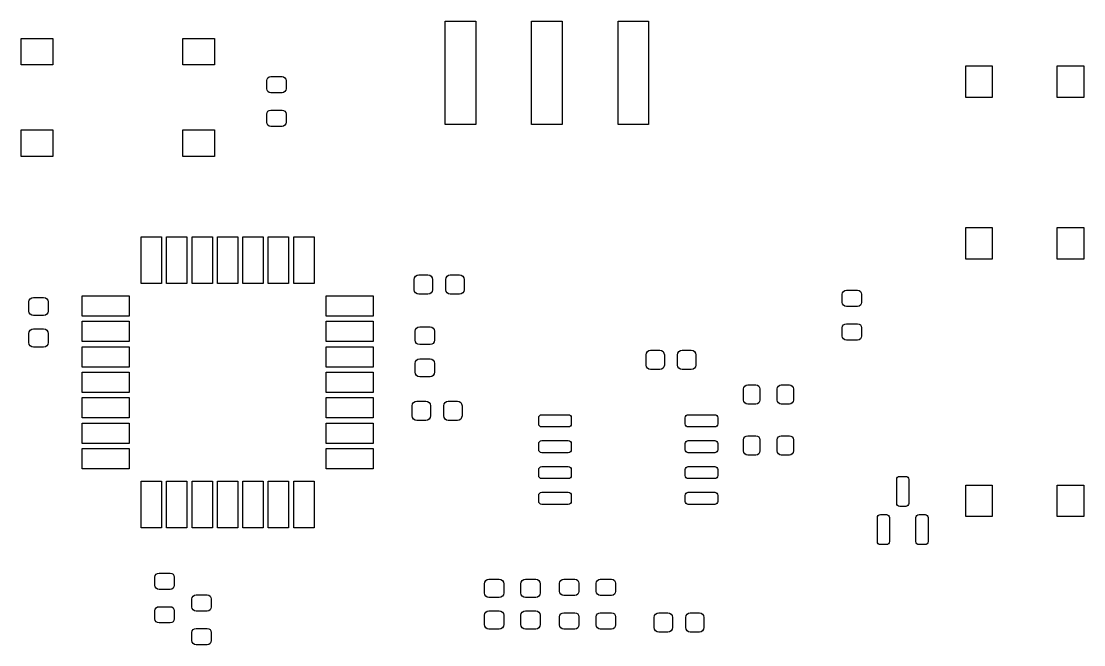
# Model space of a CAD drawing. Extents: x 121.5 to 173.7, y -132.1 to -68.5.
# Drawn here: x 121.5 to 173.7, y -99.2 to -68.5 of the extents above; entities that cross this region are included whole.
import ezdxf

# ---------------------------------------------------------------- set-up
doc = ezdxf.new("R2010")
doc.units = 0
doc.layers.add('BLACK', color=7, linetype='CONTINUOUS')

msp = doc.modelspace()

# ---------------------------------------------------------------- linework, layer by layer
at = {"layer": 'BLACK', "linetype": 'CONTINUOUS'}
for p, q in [((142.33, -73.595), (142.33, -68.515)), ((142.33, -68.515), (143.83, -68.515)), ((143.83, -68.515), (143.83, -73.595)), ((146.58, -73.595), (146.58, -68.515)), ((146.58, -68.515), (148.08, -68.515)), ((148.08, -68.515), (148.08, -73.595)), ((150.83, -73.595), (150.83, -68.515)), ((150.83, -68.515), (152.33, -68.515)), ((152.33, -68.515), (152.33, -73.595)), ((121.48, -70.655), (121.48, -69.355)), ((121.48, -69.355), (123.03, -69.355)), ((123.03, -69.355), (123.03, -70.655)), ((129.43, -70.655), (129.43, -69.355)), ((129.43, -69.355), (130.98, -69.355)), ((130.98, -69.355), (130.98, -70.655)), ((123.03, -70.655), (121.48, -70.655)), ((130.98, -70.655), (129.43, -70.655)), ((167.93, -72.255), (167.93, -70.705)), ((167.93, -70.705), (169.23, -70.705)), ((169.23, -70.705), (169.23, -72.255)), ((172.43, -72.255), (172.43, -70.705)), ((172.43, -70.705), (173.73, -70.705)), ((173.73, -70.705), (173.73, -72.255)), ((133.555, -71.43), (133.57, -71.3535)), ((133.555, -71.83), (133.555, -71.43)), ((133.57, -71.3535), (133.614, -71.2886)), ((133.614, -71.2886), (133.678, -71.2452)), ((133.678, -71.2452), (133.755, -71.23)), ((133.755, -71.23), (134.305, -71.23)), ((134.305, -71.23), (134.382, -71.2452)), ((134.382, -71.2452), (134.446, -71.2886)), ((134.446, -71.2886), (134.49, -71.3535)), ((134.49, -71.3535), (134.505, -71.43)), ((134.505, -71.43), (134.505, -71.83)), ((133.57, -71.9065), (133.555, -71.83)), ((133.614, -71.9714), (133.57, -71.9065)), ((133.678, -72.0148), (133.614, -71.9714)), ((133.755, -72.03), (133.678, -72.0148)), ((134.305, -72.03), (133.755, -72.03)), ((134.382, -72.0148), (134.305, -72.03)), ((134.446, -71.9714), (134.382, -72.0148)), ((134.49, -71.9065), (134.446, -71.9714)), ((134.505, -71.83), (134.49, -71.9065)), ((169.23, -72.255), (167.93, -72.255)), ((173.73, -72.255), (172.43, -72.255)), ((133.555, -73.08), (133.57, -73.0035)), ((133.555, -73.48), (133.555, -73.08)), ((133.57, -73.0035), (133.614, -72.9386)), ((133.614, -72.9386), (133.678, -72.8952)), ((133.678, -72.8952), (133.755, -72.88)), ((133.755, -72.88), (134.305, -72.88)), ((134.305, -72.88), (134.382, -72.8952)), ((134.382, -72.8952), (134.446, -72.9386)), ((134.446, -72.9386), (134.49, -73.0035)), ((134.49, -73.0035), (134.505, -73.08)), ((134.505, -73.08), (134.505, -73.48)), ((133.57, -73.5565), (133.555, -73.48)), ((133.614, -73.6214), (133.57, -73.5565)), ((133.678, -73.6648), (133.614, -73.6214)), ((133.755, -73.68), (133.678, -73.6648)), ((134.382, -73.6648), (134.305, -73.68)), ((134.446, -73.6214), (134.382, -73.6648)), ((134.49, -73.5565), (134.446, -73.6214)), ((134.505, -73.48), (134.49, -73.5565)), ((143.83, -73.595), (142.33, -73.595)), ((148.08, -73.595), (146.58, -73.595)), ((152.33, -73.595), (150.83, -73.595)), ((121.48, -75.155), (121.48, -73.855)), ((121.48, -73.855), (123.03, -73.855)), ((123.03, -73.855), (123.03, -75.155)), ((129.43, -75.155), (129.43, -73.855)), ((129.43, -73.855), (130.98, -73.855)), ((130.98, -73.855), (130.98, -75.155)), ((134.305, -73.68), (133.755, -73.68)), ((123.03, -75.155), (121.48, -75.155)), ((130.98, -75.155), (129.43, -75.155)), ((167.93, -80.205), (167.93, -78.655)), ((167.93, -78.655), (169.23, -78.655)), ((169.23, -78.655), (169.23, -80.205)), ((172.43, -80.205), (172.43, -78.655)), ((172.43, -78.655), (173.73, -78.655)), ((173.73, -78.655), (173.73, -80.205)), ((127.38, -81.405), (127.38, -79.105)), ((127.38, -79.105), (128.38, -79.105)), ((128.38, -79.105), (128.38, -81.405)), ((128.63, -81.405), (128.63, -79.105)), ((128.63, -79.105), (129.63, -79.105)), ((129.63, -79.105), (129.63, -81.405)), ((129.88, -81.405), (129.88, -79.105)), ((129.88, -79.105), (130.88, -79.105)), ((130.88, -79.105), (130.88, -81.405)), ((131.13, -81.405), (131.13, -79.105)), ((131.13, -79.105), (132.13, -79.105)), ((132.13, -79.105), (132.13, -81.405)), ((132.38, -81.405), (132.38, -79.105)), ((132.38, -79.105), (133.38, -79.105)), ((133.38, -79.105), (133.38, -81.405)), ((133.63, -81.405), (133.63, -79.105)), ((133.63, -79.105), (134.63, -79.105)), ((134.63, -79.105), (134.63, -81.405)), ((134.88, -81.405), (134.88, -79.105)), ((134.88, -79.105), (135.88, -79.105)), ((135.88, -79.105), (135.88, -81.405)), ((169.23, -80.205), (167.93, -80.205)), ((173.73, -80.205), (172.43, -80.205)), ((140.944, -80.9971), (141.03, -80.98)), ((141.03, -80.98), (141.48, -80.98)), ((141.48, -80.98), (141.566, -80.9971)), ((142.494, -80.9971), (142.58, -80.98)), ((142.58, -80.98), (143.03, -80.98)), ((143.03, -80.98), (143.116, -80.9971)), ((128.38, -81.405), (127.38, -81.405)), ((129.63, -81.405), (128.63, -81.405)), ((130.88, -81.405), (129.88, -81.405)), ((132.13, -81.405), (131.13, -81.405)), ((133.38, -81.405), (132.38, -81.405)), ((134.63, -81.405), (133.63, -81.405)), ((135.88, -81.405), (134.88, -81.405)), ((140.805, -81.205), (140.822, -81.1189)), ((140.805, -81.705), (140.805, -81.205)), ((140.822, -81.1189), (140.871, -81.0459)), ((140.871, -81.0459), (140.944, -80.9971)), ((141.566, -80.9971), (141.639, -81.0459)), ((141.639, -81.0459), (141.688, -81.1189)), ((141.688, -81.1189), (141.705, -81.205)), ((141.705, -81.205), (141.705, -81.705)), ((142.355, -81.205), (142.372, -81.1189)), ((142.355, -81.705), (142.355, -81.205)), ((142.372, -81.1189), (142.421, -81.0459)), ((142.421, -81.0459), (142.494, -80.9971)), ((143.116, -80.9971), (143.189, -81.0459)), ((143.189, -81.0459), (143.238, -81.1189)), ((143.238, -81.1189), (143.255, -81.205)), ((143.255, -81.205), (143.255, -81.705)), ((124.48, -83.005), (124.48, -82.005)), ((124.48, -82.005), (126.78, -82.005)), ((126.78, -82.005), (126.78, -83.005)), ((136.48, -83.005), (136.48, -82.005)), ((136.48, -82.005), (138.78, -82.005)), ((138.78, -82.005), (138.78, -83.005)), ((140.822, -81.7911), (140.805, -81.705)), ((140.871, -81.8641), (140.822, -81.7911)), ((140.944, -81.9129), (140.871, -81.8641)), ((141.03, -81.93), (140.944, -81.9129)), ((141.48, -81.93), (141.03, -81.93)), ((141.566, -81.9129), (141.48, -81.93)), ((141.639, -81.8641), (141.566, -81.9129)), ((141.688, -81.7911), (141.639, -81.8641)), ((141.705, -81.705), (141.688, -81.7911)), ((142.372, -81.7911), (142.355, -81.705)), ((142.421, -81.8641), (142.372, -81.7911)), ((142.494, -81.9129), (142.421, -81.8641)), ((142.58, -81.93), (142.494, -81.9129)), ((143.03, -81.93), (142.58, -81.93)), ((143.116, -81.9129), (143.03, -81.93)), ((143.189, -81.8641), (143.116, -81.9129)), ((143.238, -81.7911), (143.189, -81.8641)), ((143.255, -81.705), (143.238, -81.7911)), ((161.855, -81.93), (161.87, -81.8535)), ((161.855, -82.33), (161.855, -81.93)), ((161.87, -81.8535), (161.914, -81.7886)), ((161.914, -81.7886), (161.978, -81.7452)), ((161.978, -81.7452), (162.055, -81.73)), ((162.055, -81.73), (162.605, -81.73)), ((162.605, -81.73), (162.682, -81.7452)), ((162.682, -81.7452), (162.746, -81.7886)), ((162.746, -81.7886), (162.79, -81.8535)), ((162.79, -81.8535), (162.805, -81.93)), ((162.805, -81.93), (162.805, -82.33)), ((121.855, -82.305), (121.872, -82.2189)), ((121.855, -82.755), (121.855, -82.305)), ((121.872, -82.2189), (121.921, -82.1459)), ((121.921, -82.1459), (121.994, -82.0971)), ((121.994, -82.0971), (122.08, -82.08)), ((122.08, -82.08), (122.58, -82.08)), ((122.58, -82.08), (122.666, -82.0971)), ((122.666, -82.0971), (122.739, -82.1459)), ((122.739, -82.1459), (122.788, -82.2189)), ((122.788, -82.2189), (122.805, -82.305)), ((122.805, -82.305), (122.805, -82.755)), ((161.87, -82.4065), (161.855, -82.33)), ((161.914, -82.4714), (161.87, -82.4065)), ((161.978, -82.5148), (161.914, -82.4714)), ((162.055, -82.53), (161.978, -82.5148)), ((162.605, -82.53), (162.055, -82.53)), ((162.682, -82.5148), (162.605, -82.53)), ((162.746, -82.4714), (162.682, -82.5148)), ((162.79, -82.4065), (162.746, -82.4714)), ((162.805, -82.33), (162.79, -82.4065)), ((121.872, -82.8411), (121.855, -82.755)), ((121.921, -82.9141), (121.872, -82.8411)), ((121.994, -82.9629), (121.921, -82.9141)), ((122.08, -82.98), (121.994, -82.9629)), ((122.58, -82.98), (122.08, -82.98)), ((122.666, -82.9629), (122.58, -82.98)), ((122.739, -82.9141), (122.666, -82.9629)), ((122.788, -82.8411), (122.739, -82.9141)), ((122.805, -82.755), (122.788, -82.8411)), ((126.78, -83.005), (124.48, -83.005)), ((138.78, -83.005), (136.48, -83.005)), ((124.48, -84.255), (124.48, -83.255)), ((124.48, -83.255), (126.78, -83.255)), ((126.78, -83.255), (126.78, -84.255)), ((136.48, -84.255), (136.48, -83.255)), ((136.48, -83.255), (138.78, -83.255)), ((138.78, -83.255), (138.78, -84.255)), ((140.872, -83.665), (140.919, -83.5941)), ((140.919, -83.5941), (140.99, -83.5467)), ((140.99, -83.5467), (141.074, -83.53)), ((141.074, -83.53), (141.586, -83.53)), ((141.586, -83.53), (141.67, -83.5467)), ((141.67, -83.5467), (141.741, -83.5941)), ((141.741, -83.5941), (141.788, -83.665)), ((161.855, -83.58), (161.87, -83.5035)), ((161.855, -83.98), (161.855, -83.58)), ((161.87, -83.5035), (161.914, -83.4386)), ((161.914, -83.4386), (161.978, -83.3952)), ((161.978, -83.3952), (162.055, -83.38)), ((162.055, -83.38), (162.605, -83.38)), ((162.605, -83.38), (162.682, -83.3952)), ((162.682, -83.3952), (162.746, -83.4386)), ((162.746, -83.4386), (162.79, -83.5035)), ((162.79, -83.5035), (162.805, -83.58)), ((162.805, -83.58), (162.805, -83.98)), ((121.855, -83.855), (121.872, -83.7689)), ((121.855, -84.305), (121.855, -83.855)), ((121.872, -83.7689), (121.921, -83.6959)), ((121.921, -83.6959), (121.994, -83.6471)), ((121.994, -83.6471), (122.08, -83.63)), ((122.08, -83.63), (122.58, -83.63)), ((122.58, -83.63), (122.666, -83.6471)), ((122.666, -83.6471), (122.739, -83.6959)), ((122.739, -83.6959), (122.788, -83.7689)), ((122.788, -83.7689), (122.805, -83.855)), ((122.805, -83.855), (122.805, -84.305)), ((140.855, -83.7488), (140.872, -83.665)), ((140.855, -84.1863), (140.855, -83.7488)), ((141.788, -83.665), (141.805, -83.7488)), ((141.805, -83.7488), (141.805, -84.1863)), ((161.87, -84.0565), (161.855, -83.98)), ((161.914, -84.1214), (161.87, -84.0565)), ((161.978, -84.1648), (161.914, -84.1214)), ((162.746, -84.1214), (162.682, -84.1648)), ((162.79, -84.0565), (162.746, -84.1214)), ((162.805, -83.98), (162.79, -84.0565)), ((121.872, -84.3911), (121.855, -84.305)), ((121.921, -84.4641), (121.872, -84.3911)), ((121.994, -84.5129), (121.921, -84.4641)), ((122.08, -84.53), (121.994, -84.5129)), ((122.58, -84.53), (122.08, -84.53)), ((122.666, -84.5129), (122.58, -84.53)), ((122.739, -84.4641), (122.666, -84.5129)), ((122.788, -84.3911), (122.739, -84.4641)), ((122.805, -84.305), (122.788, -84.3911)), ((126.78, -84.255), (124.48, -84.255)), ((124.48, -85.505), (124.48, -84.505)), ((124.48, -84.505), (126.78, -84.505)), ((126.78, -84.505), (126.78, -85.505)), ((138.78, -84.255), (136.48, -84.255)), ((136.48, -85.505), (136.48, -84.505)), ((136.48, -84.505), (138.78, -84.505)), ((138.78, -84.505), (138.78, -85.505)), ((140.872, -84.27), (140.855, -84.1863)), ((140.919, -84.3409), (140.872, -84.27)), ((140.99, -84.3883), (140.919, -84.3409)), ((141.074, -84.405), (140.99, -84.3883)), ((141.586, -84.405), (141.074, -84.405)), ((141.67, -84.3883), (141.586, -84.405)), ((141.741, -84.3409), (141.67, -84.3883)), ((141.788, -84.27), (141.741, -84.3409)), ((141.805, -84.1863), (141.788, -84.27)), ((162.055, -84.18), (161.978, -84.1648)), ((162.605, -84.18), (162.055, -84.18)), ((162.682, -84.1648), (162.605, -84.18)), ((140.919, -85.1691), (140.99, -85.1217)), ((140.99, -85.1217), (141.074, -85.105)), ((141.074, -85.105), (141.586, -85.105)), ((141.586, -85.105), (141.67, -85.1217)), ((141.67, -85.1217), (141.741, -85.1691)), ((152.205, -84.905), (152.222, -84.8189)), ((152.205, -85.405), (152.205, -84.905)), ((152.222, -84.8189), (152.271, -84.7459)), ((152.271, -84.7459), (152.344, -84.6971)), ((152.344, -84.6971), (152.43, -84.68)), ((152.43, -84.68), (152.88, -84.68)), ((152.88, -84.68), (152.966, -84.6971)), ((152.966, -84.6971), (153.039, -84.7459)), ((153.039, -84.7459), (153.088, -84.8189)), ((153.088, -84.8189), (153.105, -84.905)), ((153.105, -84.905), (153.105, -85.405)), ((153.755, -84.905), (153.772, -84.8189)), ((153.755, -85.405), (153.755, -84.905)), ((153.772, -84.8189), (153.821, -84.7459)), ((153.821, -84.7459), (153.894, -84.6971)), ((153.894, -84.6971), (153.98, -84.68)), ((153.98, -84.68), (154.43, -84.68)), ((154.43, -84.68), (154.516, -84.6971)), ((154.516, -84.6971), (154.589, -84.7459)), ((154.589, -84.7459), (154.638, -84.8189)), ((154.638, -84.8189), (154.655, -84.905)), ((154.655, -84.905), (154.655, -85.405)), ((126.78, -85.505), (124.48, -85.505)), ((138.78, -85.505), (136.48, -85.505)), ((140.855, -85.3237), (140.872, -85.24)), ((140.855, -85.7612), (140.855, -85.3237)), ((140.872, -85.24), (140.919, -85.1691)), ((141.741, -85.1691), (141.788, -85.24)), ((141.788, -85.24), (141.805, -85.3237)), ((141.805, -85.3237), (141.805, -85.7612)), ((152.222, -85.4911), (152.205, -85.405)), ((152.271, -85.5641), (152.222, -85.4911)), ((152.344, -85.6129), (152.271, -85.5641)), ((152.43, -85.63), (152.344, -85.6129)), ((152.88, -85.63), (152.43, -85.63)), ((152.966, -85.6129), (152.88, -85.63)), ((153.039, -85.5641), (152.966, -85.6129)), ((153.088, -85.4911), (153.039, -85.5641)), ((153.105, -85.405), (153.088, -85.4911)), ((153.772, -85.4911), (153.755, -85.405)), ((153.821, -85.5641), (153.772, -85.4911)), ((153.894, -85.6129), (153.821, -85.5641)), ((153.98, -85.63), (153.894, -85.6129)), ((154.43, -85.63), (153.98, -85.63)), ((154.516, -85.6129), (154.43, -85.63)), ((154.589, -85.5641), (154.516, -85.6129)), ((154.638, -85.4911), (154.589, -85.5641)), ((154.655, -85.405), (154.638, -85.4911)), ((124.48, -86.755), (124.48, -85.755)), ((124.48, -85.755), (126.78, -85.755)), ((126.78, -85.755), (126.78, -86.755)), ((136.48, -86.755), (136.48, -85.755)), ((136.48, -85.755), (138.78, -85.755)), ((138.78, -85.755), (138.78, -86.755)), ((140.872, -85.845), (140.855, -85.7612)), ((140.919, -85.9159), (140.872, -85.845)), ((140.99, -85.9633), (140.919, -85.9159)), ((141.074, -85.98), (140.99, -85.9633)), ((141.586, -85.98), (141.074, -85.98)), ((141.67, -85.9633), (141.586, -85.98)), ((141.741, -85.9159), (141.67, -85.9633)), ((141.788, -85.845), (141.741, -85.9159)), ((141.805, -85.7612), (141.788, -85.845)), ((157.005, -86.58), (157.02, -86.5035)), ((157.005, -87.13), (157.005, -86.58)), ((157.02, -86.5035), (157.064, -86.4386)), ((157.064, -86.4386), (157.128, -86.3952)), ((157.128, -86.3952), (157.205, -86.38)), ((157.205, -86.38), (157.605, -86.38)), ((157.605, -86.38), (157.682, -86.3952)), ((157.682, -86.3952), (157.746, -86.4386)), ((157.746, -86.4386), (157.79, -86.5035)), ((157.79, -86.5035), (157.805, -86.58)), ((157.805, -86.58), (157.805, -87.13)), ((158.655, -86.58), (158.67, -86.5035)), ((158.655, -87.13), (158.655, -86.58)), ((158.67, -86.5035), (158.714, -86.4386)), ((158.714, -86.4386), (158.778, -86.3952)), ((158.778, -86.3952), (158.855, -86.38)), ((158.855, -86.38), (159.255, -86.38)), ((159.255, -86.38), (159.332, -86.3952)), ((159.332, -86.3952), (159.396, -86.4386)), ((159.396, -86.4386), (159.44, -86.5035)), ((159.44, -86.5035), (159.455, -86.58)), ((159.455, -86.58), (159.455, -87.13)), ((126.78, -86.755), (124.48, -86.755)), ((124.48, -88.005), (124.48, -87.005)), ((124.48, -87.005), (126.78, -87.005)), ((126.78, -87.005), (126.78, -88.005)), ((138.78, -86.755), (136.48, -86.755)), ((136.48, -88.005), (136.48, -87.005)), ((136.48, -87.005), (138.78, -87.005)), ((138.78, -87.005), (138.78, -88.005)), ((140.722, -87.3189), (140.771, -87.2459)), ((140.771, -87.2459), (140.844, -87.1971)), ((140.844, -87.1971), (140.93, -87.18)), ((140.93, -87.18), (141.38, -87.18)), ((141.38, -87.18), (141.466, -87.1971)), ((141.466, -87.1971), (141.539, -87.2459)), ((141.539, -87.2459), (141.588, -87.3189)), ((142.272, -87.3189), (142.321, -87.2459)), ((142.321, -87.2459), (142.394, -87.1971)), ((142.394, -87.1971), (142.48, -87.18)), ((142.48, -87.18), (142.93, -87.18)), ((142.93, -87.18), (143.016, -87.1971)), ((143.016, -87.1971), (143.089, -87.2459)), ((143.089, -87.2459), (143.138, -87.3189)), ((157.02, -87.2065), (157.005, -87.13)), ((157.064, -87.2714), (157.02, -87.2065)), ((157.79, -87.2065), (157.746, -87.2714)), ((157.805, -87.13), (157.79, -87.2065)), ((158.67, -87.2065), (158.655, -87.13)), ((158.714, -87.2714), (158.67, -87.2065)), ((159.44, -87.2065), (159.396, -87.2714)), ((159.455, -87.13), (159.44, -87.2065)), ((140.705, -87.405), (140.722, -87.3189)), ((140.705, -87.905), (140.705, -87.405)), ((141.588, -87.3189), (141.605, -87.405)), ((141.605, -87.405), (141.605, -87.905)), ((142.255, -87.405), (142.272, -87.3189)), ((142.255, -87.905), (142.255, -87.405)), ((143.138, -87.3189), (143.155, -87.405)), ((143.155, -87.405), (143.155, -87.905)), ((157.128, -87.3148), (157.064, -87.2714)), ((157.205, -87.33), (157.128, -87.3148)), ((157.605, -87.33), (157.205, -87.33)), ((157.682, -87.3148), (157.605, -87.33)), ((157.746, -87.2714), (157.682, -87.3148)), ((158.778, -87.3148), (158.714, -87.2714)), ((158.855, -87.33), (158.778, -87.3148)), ((159.255, -87.33), (158.855, -87.33)), ((159.332, -87.3148), (159.255, -87.33)), ((159.396, -87.2714), (159.332, -87.3148)), ((126.78, -88.005), (124.48, -88.005)), ((124.48, -89.255), (124.48, -88.255)), ((124.48, -88.255), (126.78, -88.255)), ((126.78, -88.255), (126.78, -89.255)), ((138.78, -88.005), (136.48, -88.005)), ((136.48, -89.255), (136.48, -88.255)), ((136.48, -88.255), (138.78, -88.255)), ((138.78, -88.255), (138.78, -89.255)), ((140.722, -87.9911), (140.705, -87.905)), ((140.771, -88.0641), (140.722, -87.9911)), ((140.844, -88.1129), (140.771, -88.0641)), ((140.93, -88.13), (140.844, -88.1129)), ((141.38, -88.13), (140.93, -88.13)), ((141.466, -88.1129), (141.38, -88.13)), ((141.539, -88.0641), (141.466, -88.1129)), ((141.588, -87.9911), (141.539, -88.0641)), ((141.605, -87.905), (141.588, -87.9911)), ((142.272, -87.9911), (142.255, -87.905)), ((142.321, -88.0641), (142.272, -87.9911)), ((142.394, -88.1129), (142.321, -88.0641)), ((142.48, -88.13), (142.394, -88.1129)), ((142.93, -88.13), (142.48, -88.13)), ((143.016, -88.1129), (142.93, -88.13)), ((143.089, -88.0641), (143.016, -88.1129)), ((143.138, -87.9911), (143.089, -88.0641)), ((143.155, -87.905), (143.138, -87.9911)), ((146.93, -88), (146.941, -87.9426)), ((146.93, -88.3), (146.93, -88)), ((146.941, -88.3574), (146.93, -88.3)), ((146.941, -87.9426), (146.974, -87.8939)), ((146.974, -87.8939), (147.023, -87.8614)), ((147.023, -87.8614), (147.08, -87.85)), ((147.08, -87.85), (148.38, -87.85)), ((148.38, -87.85), (148.437, -87.8614)), ((148.437, -87.8614), (148.486, -87.8939)), ((148.486, -87.8939), (148.519, -87.9426)), ((148.519, -87.9426), (148.53, -88)), ((148.53, -88.3), (148.519, -88.3574)), ((148.53, -88), (148.53, -88.3)), ((154.13, -88), (154.141, -87.9426)), ((154.13, -88.3), (154.13, -88)), ((154.141, -88.3574), (154.13, -88.3)), ((154.141, -87.9426), (154.174, -87.8939)), ((154.174, -87.8939), (154.223, -87.8614)), ((154.223, -87.8614), (154.28, -87.85)), ((154.28, -87.85), (155.58, -87.85)), ((155.58, -87.85), (155.637, -87.8614)), ((155.637, -87.8614), (155.686, -87.8939)), ((155.686, -87.8939), (155.719, -87.9426)), ((155.719, -87.9426), (155.73, -88)), ((155.73, -88.3), (155.719, -88.3574)), ((155.73, -88), (155.73, -88.3)), ((146.974, -88.4061), (146.941, -88.3574)), ((147.023, -88.4386), (146.974, -88.4061)), ((147.08, -88.45), (147.023, -88.4386)), ((148.38, -88.45), (147.08, -88.45)), ((148.437, -88.4386), (148.38, -88.45)), ((148.486, -88.4061), (148.437, -88.4386)), ((148.519, -88.3574), (148.486, -88.4061)), ((154.174, -88.4061), (154.141, -88.3574)), ((154.223, -88.4386), (154.174, -88.4061)), ((154.28, -88.45), (154.223, -88.4386)), ((155.58, -88.45), (154.28, -88.45)), ((155.637, -88.4386), (155.58, -88.45)), ((155.686, -88.4061), (155.637, -88.4386)), ((155.719, -88.3574), (155.686, -88.4061)), ((126.78, -89.255), (124.48, -89.255)), ((138.78, -89.255), (136.48, -89.255)), ((146.93, -89.27), (146.941, -89.2126)), ((146.93, -89.57), (146.93, -89.27)), ((146.941, -89.2126), (146.974, -89.1639)), ((146.974, -89.1639), (147.023, -89.1314)), ((147.023, -89.1314), (147.08, -89.12)), ((147.08, -89.12), (148.38, -89.12)), ((148.38, -89.12), (148.437, -89.1314)), ((148.437, -89.1314), (148.486, -89.1639)), ((148.486, -89.1639), (148.519, -89.2126)), ((148.519, -89.2126), (148.53, -89.27)), ((148.53, -89.27), (148.53, -89.57)), ((154.13, -89.27), (154.141, -89.2126)), ((154.13, -89.57), (154.13, -89.27)), ((154.141, -89.2126), (154.174, -89.1639)), ((154.174, -89.1639), (154.223, -89.1314)), ((154.223, -89.1314), (154.28, -89.12)), ((154.28, -89.12), (155.58, -89.12)), ((155.58, -89.12), (155.637, -89.1314)), ((155.637, -89.1314), (155.686, -89.1639)), ((155.686, -89.1639), (155.719, -89.2126)), ((155.719, -89.2126), (155.73, -89.27)), ((155.73, -89.27), (155.73, -89.57)), ((157.005, -89.08), (157.02, -89.0035)), ((157.005, -89.63), (157.005, -89.08)), ((157.02, -89.0035), (157.064, -88.9386)), ((157.064, -88.9386), (157.128, -88.8952)), ((157.128, -88.8952), (157.205, -88.88)), ((157.205, -88.88), (157.605, -88.88)), ((157.605, -88.88), (157.682, -88.8952)), ((157.682, -88.8952), (157.746, -88.9386)), ((157.746, -88.9386), (157.79, -89.0035)), ((157.79, -89.0035), (157.805, -89.08)), ((157.805, -89.08), (157.805, -89.63)), ((158.655, -89.08), (158.67, -89.0035)), ((158.655, -89.63), (158.655, -89.08)), ((158.67, -89.0035), (158.714, -88.9386)), ((158.714, -88.9386), (158.778, -88.8952)), ((158.778, -88.8952), (158.855, -88.88)), ((158.855, -88.88), (159.255, -88.88)), ((159.255, -88.88), (159.332, -88.8952)), ((159.332, -88.8952), (159.396, -88.9386)), ((159.396, -88.9386), (159.44, -89.0035)), ((159.44, -89.0035), (159.455, -89.08)), ((159.455, -89.08), (159.455, -89.63)), ((124.48, -90.505), (124.48, -89.505)), ((124.48, -89.505), (126.78, -89.505)), ((126.78, -89.505), (126.78, -90.505)), ((136.48, -90.505), (136.48, -89.505)), ((136.48, -89.505), (138.78, -89.505)), ((138.78, -89.505), (138.78, -90.505)), ((146.941, -89.6274), (146.93, -89.57)), ((146.974, -89.6761), (146.941, -89.6274)), ((147.023, -89.7086), (146.974, -89.6761)), ((147.08, -89.72), (147.023, -89.7086)), ((148.38, -89.72), (147.08, -89.72)), ((148.437, -89.7086), (148.38, -89.72)), ((148.486, -89.6761), (148.437, -89.7086)), ((148.519, -89.6274), (148.486, -89.6761)), ((148.53, -89.57), (148.519, -89.6274)), ((154.141, -89.6274), (154.13, -89.57)), ((154.174, -89.6761), (154.141, -89.6274)), ((154.223, -89.7086), (154.174, -89.6761)), ((154.28, -89.72), (154.223, -89.7086)), ((155.58, -89.72), (154.28, -89.72)), ((155.637, -89.7086), (155.58, -89.72)), ((155.686, -89.6761), (155.637, -89.7086)), ((155.719, -89.6274), (155.686, -89.6761)), ((155.73, -89.57), (155.719, -89.6274)), ((157.02, -89.7065), (157.005, -89.63)), ((157.064, -89.7714), (157.02, -89.7065)), ((157.128, -89.8148), (157.064, -89.7714)), ((157.205, -89.83), (157.128, -89.8148)), ((157.605, -89.83), (157.205, -89.83)), ((157.682, -89.8148), (157.605, -89.83)), ((157.746, -89.7714), (157.682, -89.8148)), ((157.79, -89.7065), (157.746, -89.7714)), ((157.805, -89.63), (157.79, -89.7065)), ((158.67, -89.7065), (158.655, -89.63)), ((158.714, -89.7714), (158.67, -89.7065)), ((158.778, -89.8148), (158.714, -89.7714)), ((158.855, -89.83), (158.778, -89.8148)), ((159.255, -89.83), (158.855, -89.83)), ((159.332, -89.8148), (159.255, -89.83)), ((159.396, -89.7714), (159.332, -89.8148)), ((159.44, -89.7065), (159.396, -89.7714)), ((159.455, -89.63), (159.44, -89.7065)), ((147.023, -90.4014), (147.08, -90.39)), ((147.08, -90.39), (148.38, -90.39)), ((148.38, -90.39), (148.437, -90.4014)), ((154.223, -90.4014), (154.28, -90.39)), ((154.28, -90.39), (155.58, -90.39)), ((155.58, -90.39), (155.637, -90.4014)), ((126.78, -90.505), (124.48, -90.505)), ((138.78, -90.505), (136.48, -90.505)), ((146.93, -90.54), (146.941, -90.4826)), ((146.93, -90.84), (146.93, -90.54)), ((146.941, -90.8974), (146.93, -90.84)), ((146.941, -90.4826), (146.974, -90.4339)), ((146.974, -90.9461), (146.941, -90.8974)), ((146.974, -90.4339), (147.023, -90.4014)), ((148.437, -90.4014), (148.486, -90.4339)), ((148.486, -90.4339), (148.519, -90.4826)), ((148.519, -90.8974), (148.486, -90.9461)), ((148.519, -90.4826), (148.53, -90.54)), ((148.53, -90.84), (148.519, -90.8974)), ((148.53, -90.54), (148.53, -90.84)), ((154.13, -90.54), (154.141, -90.4826)), ((154.13, -90.84), (154.13, -90.54)), ((154.141, -90.8974), (154.13, -90.84)), ((154.141, -90.4826), (154.174, -90.4339)), ((154.174, -90.9461), (154.141, -90.8974)), ((154.174, -90.4339), (154.223, -90.4014)), ((155.637, -90.4014), (155.686, -90.4339)), ((155.686, -90.4339), (155.719, -90.4826)), ((155.719, -90.8974), (155.686, -90.9461)), ((155.719, -90.4826), (155.73, -90.54)), ((155.73, -90.84), (155.719, -90.8974)), ((155.73, -90.54), (155.73, -90.84)), ((164.574, -90.9239), (164.623, -90.8914)), ((164.623, -90.8914), (164.68, -90.88)), ((164.68, -90.88), (164.98, -90.88)), ((164.98, -90.88), (165.037, -90.8914)), ((165.037, -90.8914), (165.086, -90.9239)), ((127.38, -93.405), (127.38, -91.105)), ((127.38, -91.105), (128.38, -91.105)), ((128.38, -91.105), (128.38, -93.405)), ((128.63, -93.405), (128.63, -91.105)), ((128.63, -91.105), (129.63, -91.105)), ((129.63, -91.105), (129.63, -93.405)), ((129.88, -93.405), (129.88, -91.105)), ((129.88, -91.105), (130.88, -91.105)), ((130.88, -91.105), (130.88, -93.405)), ((131.13, -93.405), (131.13, -91.105)), ((131.13, -91.105), (132.13, -91.105)), ((132.13, -91.105), (132.13, -93.405)), ((132.38, -93.405), (132.38, -91.105)), ((132.38, -91.105), (133.38, -91.105)), ((133.38, -91.105), (133.38, -93.405)), ((133.63, -93.405), (133.63, -91.105)), ((133.63, -91.105), (134.63, -91.105)), ((134.63, -91.105), (134.63, -93.405)), ((134.88, -93.405), (134.88, -91.105)), ((134.88, -91.105), (135.88, -91.105)), ((135.88, -91.105), (135.88, -93.405)), ((147.023, -90.9786), (146.974, -90.9461)), ((147.08, -90.99), (147.023, -90.9786)), ((148.38, -90.99), (147.08, -90.99)), ((148.437, -90.9786), (148.38, -90.99)), ((148.486, -90.9461), (148.437, -90.9786)), ((154.223, -90.9786), (154.174, -90.9461)), ((154.28, -90.99), (154.223, -90.9786)), ((155.58, -90.99), (154.28, -90.99)), ((155.637, -90.9786), (155.58, -90.99)), ((155.686, -90.9461), (155.637, -90.9786)), ((164.53, -91.03), (164.541, -90.9726)), ((164.53, -92.205), (164.53, -91.03)), ((164.541, -90.9726), (164.574, -90.9239)), ((165.086, -90.9239), (165.119, -90.9726)), ((165.119, -90.9726), (165.13, -91.03)), ((165.13, -91.03), (165.13, -92.205)), ((167.93, -92.855), (167.93, -91.305)), ((167.93, -91.305), (169.23, -91.305)), ((169.23, -91.305), (169.23, -92.855)), ((172.43, -92.855), (172.43, -91.305)), ((172.43, -91.305), (173.73, -91.305)), ((173.73, -91.305), (173.73, -92.855)), ((146.93, -91.81), (146.941, -91.7526)), ((146.93, -92.11), (146.93, -91.81)), ((146.941, -91.7526), (146.974, -91.7039)), ((146.974, -91.7039), (147.023, -91.6714)), ((147.023, -91.6714), (147.08, -91.66)), ((147.08, -91.66), (148.38, -91.66)), ((148.38, -91.66), (148.437, -91.6714)), ((148.437, -91.6714), (148.486, -91.7039)), ((148.486, -91.7039), (148.519, -91.7526)), ((148.519, -91.7526), (148.53, -91.81)), ((148.53, -91.81), (148.53, -92.11)), ((154.13, -91.81), (154.141, -91.7526)), ((154.13, -92.11), (154.13, -91.81)), ((154.141, -91.7526), (154.174, -91.7039)), ((154.174, -91.7039), (154.223, -91.6714)), ((154.223, -91.6714), (154.28, -91.66)), ((154.28, -91.66), (155.58, -91.66)), ((155.58, -91.66), (155.637, -91.6714)), ((155.637, -91.6714), (155.686, -91.7039)), ((155.686, -91.7039), (155.719, -91.7526)), ((155.719, -91.7526), (155.73, -91.81)), ((155.73, -91.81), (155.73, -92.11)), ((146.941, -92.1674), (146.93, -92.11)), ((146.974, -92.2161), (146.941, -92.1674)), ((147.023, -92.2486), (146.974, -92.2161)), ((147.08, -92.26), (147.023, -92.2486)), ((148.38, -92.26), (147.08, -92.26)), ((148.437, -92.2486), (148.38, -92.26)), ((148.486, -92.2161), (148.437, -92.2486)), ((148.519, -92.1674), (148.486, -92.2161)), ((148.53, -92.11), (148.519, -92.1674)), ((154.141, -92.1674), (154.13, -92.11)), ((154.174, -92.2161), (154.141, -92.1674)), ((154.223, -92.2486), (154.174, -92.2161)), ((154.28, -92.26), (154.223, -92.2486)), ((155.58, -92.26), (154.28, -92.26)), ((155.637, -92.2486), (155.58, -92.26)), ((155.686, -92.2161), (155.637, -92.2486)), ((155.719, -92.1674), (155.686, -92.2161)), ((155.73, -92.11), (155.719, -92.1674)), ((164.541, -92.2624), (164.53, -92.205)), ((164.574, -92.3111), (164.541, -92.2624)), ((164.623, -92.3436), (164.574, -92.3111)), ((164.68, -92.355), (164.623, -92.3436)), ((164.98, -92.355), (164.68, -92.355)), ((165.037, -92.3436), (164.98, -92.355)), ((165.086, -92.3111), (165.037, -92.3436)), ((165.119, -92.2624), (165.086, -92.3111)), ((165.13, -92.205), (165.119, -92.2624)), ((163.58, -92.905), (163.591, -92.8476)), ((163.58, -94.08), (163.58, -92.905)), ((163.591, -92.8476), (163.624, -92.7989)), ((163.624, -92.7989), (163.673, -92.7664)), ((163.673, -92.7664), (163.73, -92.755)), ((163.73, -92.755), (164.03, -92.755)), ((164.03, -92.755), (164.087, -92.7664)), ((164.087, -92.7664), (164.136, -92.7989)), ((164.136, -92.7989), (164.169, -92.8476)), ((164.169, -92.8476), (164.18, -92.905)), ((164.18, -92.905), (164.18, -94.08)), ((165.48, -92.905), (165.491, -92.8476)), ((165.48, -94.08), (165.48, -92.905)), ((165.491, -92.8476), (165.524, -92.7989)), ((165.524, -92.7989), (165.573, -92.7664)), ((165.573, -92.7664), (165.63, -92.755)), ((165.63, -92.755), (165.93, -92.755)), ((165.93, -92.755), (165.987, -92.7664)), ((165.987, -92.7664), (166.036, -92.7989)), ((166.036, -92.7989), (166.069, -92.8476)), ((166.069, -92.8476), (166.08, -92.905)), ((166.08, -92.905), (166.08, -94.08)), ((169.23, -92.855), (167.93, -92.855)), ((173.73, -92.855), (172.43, -92.855)), ((128.38, -93.405), (127.38, -93.405)), ((129.63, -93.405), (128.63, -93.405)), ((130.88, -93.405), (129.88, -93.405)), ((132.13, -93.405), (131.13, -93.405)), ((133.38, -93.405), (132.38, -93.405)), ((134.63, -93.405), (133.63, -93.405)), ((135.88, -93.405), (134.88, -93.405)), ((163.591, -94.1374), (163.58, -94.08)), ((163.624, -94.1861), (163.591, -94.1374)), ((163.673, -94.2186), (163.624, -94.1861)), ((163.73, -94.23), (163.673, -94.2186)), ((164.03, -94.23), (163.73, -94.23)), ((164.087, -94.2186), (164.03, -94.23)), ((164.136, -94.1861), (164.087, -94.2186)), ((164.169, -94.1374), (164.136, -94.1861)), ((164.18, -94.08), (164.169, -94.1374)), ((165.491, -94.1374), (165.48, -94.08)), ((165.524, -94.1861), (165.491, -94.1374)), ((165.573, -94.2186), (165.524, -94.1861)), ((165.63, -94.23), (165.573, -94.2186)), ((165.93, -94.23), (165.63, -94.23)), ((165.987, -94.2186), (165.93, -94.23)), ((166.036, -94.1861), (165.987, -94.2186)), ((166.069, -94.1374), (166.036, -94.1861)), ((166.08, -94.08), (166.069, -94.1374)), ((128.055, -95.83), (128.07, -95.7535)), ((128.055, -96.23), (128.055, -95.83)), ((128.07, -95.7535), (128.114, -95.6886)), ((128.114, -95.6886), (128.178, -95.6452)), ((128.178, -95.6452), (128.255, -95.63)), ((128.255, -95.63), (128.805, -95.63)), ((128.805, -95.63), (128.882, -95.6452)), ((128.882, -95.6452), (128.946, -95.6886)), ((128.946, -95.6886), (128.99, -95.7535)), ((128.99, -95.7535), (129.005, -95.83)), ((129.005, -95.83), (129.005, -96.23)), ((144.255, -96.155), (144.272, -96.0689)), ((144.272, -96.0689), (144.321, -95.9959)), ((144.321, -95.9959), (144.394, -95.9471)), ((144.394, -95.9471), (144.48, -95.93)), ((144.48, -95.93), (144.98, -95.93)), ((144.98, -95.93), (145.066, -95.9471)), ((145.066, -95.9471), (145.139, -95.9959)), ((145.139, -95.9959), (145.188, -96.0689)), ((145.188, -96.0689), (145.205, -96.155)), ((146.055, -96.155), (146.072, -96.0689)), ((146.072, -96.0689), (146.121, -95.9959)), ((146.121, -95.9959), (146.194, -95.9471)), ((146.194, -95.9471), (146.28, -95.93)), ((146.28, -95.93), (146.78, -95.93)), ((146.78, -95.93), (146.866, -95.9471)), ((146.866, -95.9471), (146.939, -95.9959)), ((146.939, -95.9959), (146.988, -96.0689)), ((146.988, -96.0689), (147.005, -96.155)), ((147.955, -96.13), (147.97, -96.0535)), ((147.955, -96.53), (147.955, -96.13)), ((147.97, -96.0535), (148.014, -95.9886)), ((148.014, -95.9886), (148.078, -95.9452)), ((148.078, -95.9452), (148.155, -95.93)), ((148.155, -95.93), (148.705, -95.93)), ((148.705, -95.93), (148.782, -95.9452)), ((148.782, -95.9452), (148.846, -95.9886)), ((148.846, -95.9886), (148.89, -96.0535)), ((148.89, -96.0535), (148.905, -96.13)), ((148.905, -96.13), (148.905, -96.53)), ((149.755, -96.13), (149.77, -96.0535)), ((149.755, -96.53), (149.755, -96.13)), ((149.77, -96.0535), (149.814, -95.9886)), ((149.814, -95.9886), (149.878, -95.9452)), ((149.878, -95.9452), (149.955, -95.93)), ((149.955, -95.93), (150.505, -95.93)), ((150.505, -95.93), (150.582, -95.9452)), ((150.582, -95.9452), (150.646, -95.9886)), ((150.646, -95.9886), (150.69, -96.0535)), ((150.69, -96.0535), (150.705, -96.13)), ((150.705, -96.13), (150.705, -96.53)), ((128.07, -96.3065), (128.055, -96.23)), ((128.114, -96.3714), (128.07, -96.3065)), ((128.178, -96.4148), (128.114, -96.3714)), ((128.255, -96.43), (128.178, -96.4148)), ((128.805, -96.43), (128.255, -96.43)), ((128.882, -96.4148), (128.805, -96.43)), ((128.946, -96.3714), (128.882, -96.4148)), ((128.99, -96.3065), (128.946, -96.3714)), ((129.005, -96.23), (128.99, -96.3065)), ((144.255, -96.605), (144.255, -96.155)), ((144.272, -96.6911), (144.255, -96.605)), ((145.205, -96.605), (145.188, -96.6911)), ((145.205, -96.155), (145.205, -96.605)), ((146.055, -96.605), (146.055, -96.155)), ((146.072, -96.6911), (146.055, -96.605)), ((147.005, -96.605), (146.988, -96.6911)), ((147.005, -96.155), (147.005, -96.605)), ((147.97, -96.6065), (147.955, -96.53)), ((148.014, -96.6714), (147.97, -96.6065)), ((148.89, -96.6065), (148.846, -96.6714)), ((148.905, -96.53), (148.89, -96.6065)), ((149.77, -96.6065), (149.755, -96.53)), ((149.814, -96.6714), (149.77, -96.6065)), ((150.69, -96.6065), (150.646, -96.6714)), ((150.705, -96.53), (150.69, -96.6065)), ((129.875, -96.9), (129.89, -96.8235)), ((129.875, -97.3), (129.875, -96.9)), ((129.89, -96.8235), (129.934, -96.7586)), ((129.934, -96.7586), (129.998, -96.7152)), ((129.998, -96.7152), (130.075, -96.7)), ((130.075, -96.7), (130.625, -96.7)), ((130.625, -96.7), (130.702, -96.7152)), ((130.702, -96.7152), (130.766, -96.7586)), ((130.766, -96.7586), (130.81, -96.8235)), ((130.81, -96.8235), (130.825, -96.9)), ((130.825, -96.9), (130.825, -97.3)), ((144.321, -96.7641), (144.272, -96.6911)), ((144.394, -96.8129), (144.321, -96.7641)), ((144.48, -96.83), (144.394, -96.8129)), ((144.98, -96.83), (144.48, -96.83)), ((145.066, -96.8129), (144.98, -96.83)), ((145.139, -96.7641), (145.066, -96.8129)), ((145.188, -96.6911), (145.139, -96.7641)), ((146.121, -96.7641), (146.072, -96.6911)), ((146.194, -96.8129), (146.121, -96.7641)), ((146.28, -96.83), (146.194, -96.8129)), ((146.78, -96.83), (146.28, -96.83)), ((146.866, -96.8129), (146.78, -96.83)), ((146.939, -96.7641), (146.866, -96.8129)), ((146.988, -96.6911), (146.939, -96.7641)), ((148.078, -96.7148), (148.014, -96.6714)), ((148.155, -96.73), (148.078, -96.7148)), ((148.705, -96.73), (148.155, -96.73)), ((148.782, -96.7148), (148.705, -96.73)), ((148.846, -96.6714), (148.782, -96.7148)), ((149.878, -96.7148), (149.814, -96.6714)), ((149.955, -96.73), (149.878, -96.7148)), ((150.505, -96.73), (149.955, -96.73)), ((150.582, -96.7148), (150.505, -96.73)), ((150.646, -96.6714), (150.582, -96.7148)), ((128.055, -97.48), (128.07, -97.4035)), ((128.055, -97.88), (128.055, -97.48)), ((128.07, -97.4035), (128.114, -97.3386)), ((128.114, -97.3386), (128.178, -97.2952)), ((128.178, -97.2952), (128.255, -97.28)), ((128.255, -97.28), (128.805, -97.28)), ((128.805, -97.28), (128.882, -97.2952)), ((128.882, -97.2952), (128.946, -97.3386)), ((128.946, -97.3386), (128.99, -97.4035)), ((128.99, -97.4035), (129.005, -97.48)), ((129.005, -97.48), (129.005, -97.88)), ((129.89, -97.3765), (129.875, -97.3)), ((129.934, -97.4414), (129.89, -97.3765)), ((129.998, -97.4848), (129.934, -97.4414)), ((130.075, -97.5), (129.998, -97.4848)), ((130.625, -97.5), (130.075, -97.5)), ((130.702, -97.4848), (130.625, -97.5)), ((130.766, -97.4414), (130.702, -97.4848)), ((130.81, -97.3765), (130.766, -97.4414)), ((130.825, -97.3), (130.81, -97.3765)), ((144.255, -97.705), (144.272, -97.6189)), ((144.255, -98.155), (144.255, -97.705)), ((144.272, -97.6189), (144.321, -97.5459)), ((144.321, -97.5459), (144.394, -97.4971)), ((144.394, -97.4971), (144.48, -97.48)), ((144.48, -97.48), (144.98, -97.48)), ((144.98, -97.48), (145.066, -97.4971)), ((145.066, -97.4971), (145.139, -97.5459)), ((145.139, -97.5459), (145.188, -97.6189)), ((145.188, -97.6189), (145.205, -97.705)), ((145.205, -97.705), (145.205, -98.155)), ((146.055, -97.705), (146.072, -97.6189)), ((146.055, -98.155), (146.055, -97.705)), ((146.072, -97.6189), (146.121, -97.5459)), ((146.121, -97.5459), (146.194, -97.4971)), ((146.194, -97.4971), (146.28, -97.48)), ((146.28, -97.48), (146.78, -97.48)), ((146.78, -97.48), (146.866, -97.4971)), ((146.866, -97.4971), (146.939, -97.5459)), ((146.939, -97.5459), (146.988, -97.6189)), ((146.988, -97.6189), (147.005, -97.705)), ((147.005, -97.705), (147.005, -98.155)), ((147.955, -97.78), (147.97, -97.7035)), ((147.97, -97.7035), (148.014, -97.6386)), ((148.014, -97.6386), (148.078, -97.5952)), ((148.078, -97.5952), (148.155, -97.58)), ((148.155, -97.58), (148.705, -97.58)), ((148.705, -97.58), (148.782, -97.5952)), ((148.782, -97.5952), (148.846, -97.6386)), ((148.846, -97.6386), (148.89, -97.7035)), ((148.89, -97.7035), (148.905, -97.78)), ((149.755, -97.78), (149.77, -97.7035)), ((149.77, -97.7035), (149.814, -97.6386)), ((149.814, -97.6386), (149.878, -97.5952)), ((149.878, -97.5952), (149.955, -97.58)), ((149.955, -97.58), (150.505, -97.58)), ((150.505, -97.58), (150.582, -97.5952)), ((150.582, -97.5952), (150.646, -97.6386)), ((150.646, -97.6386), (150.69, -97.7035)), ((150.69, -97.7035), (150.705, -97.78)), ((152.622, -97.7189), (152.671, -97.6459)), ((152.671, -97.6459), (152.744, -97.5971)), ((152.744, -97.5971), (152.83, -97.58)), ((152.83, -97.58), (153.28, -97.58)), ((153.28, -97.58), (153.366, -97.5971)), ((153.366, -97.5971), (153.439, -97.6459)), ((153.439, -97.6459), (153.488, -97.7189)), ((154.172, -97.7189), (154.221, -97.6459)), ((154.221, -97.6459), (154.294, -97.5971)), ((154.294, -97.5971), (154.38, -97.58)), ((154.38, -97.58), (154.83, -97.58)), ((154.83, -97.58), (154.916, -97.5971)), ((154.916, -97.5971), (154.989, -97.6459)), ((154.989, -97.6459), (155.038, -97.7189)), ((128.07, -97.9565), (128.055, -97.88)), ((128.114, -98.0214), (128.07, -97.9565)), ((128.178, -98.0648), (128.114, -98.0214)), ((128.255, -98.08), (128.178, -98.0648)), ((128.805, -98.08), (128.255, -98.08)), ((128.882, -98.0648), (128.805, -98.08)), ((128.946, -98.0214), (128.882, -98.0648)), ((128.99, -97.9565), (128.946, -98.0214)), ((129.005, -97.88), (128.99, -97.9565)), ((144.272, -98.2411), (144.255, -98.155)), ((145.205, -98.155), (145.188, -98.2411)), ((146.072, -98.2411), (146.055, -98.155)), ((147.005, -98.155), (146.988, -98.2411)), ((147.955, -98.18), (147.955, -97.78)), ((147.97, -98.2565), (147.955, -98.18)), ((148.905, -98.18), (148.89, -98.2565)), ((148.905, -97.78), (148.905, -98.18)), ((149.755, -98.18), (149.755, -97.78)), ((149.77, -98.2565), (149.755, -98.18)), ((150.705, -98.18), (150.69, -98.2565)), ((150.705, -97.78), (150.705, -98.18)), ((152.605, -97.805), (152.622, -97.7189)), ((152.605, -98.305), (152.605, -97.805)), ((153.488, -97.7189), (153.505, -97.805)), ((153.505, -97.805), (153.505, -98.305)), ((154.155, -97.805), (154.172, -97.7189)), ((154.155, -98.305), (154.155, -97.805)), ((155.038, -97.7189), (155.055, -97.805)), ((155.055, -97.805), (155.055, -98.305)), ((129.875, -98.55), (129.89, -98.4735)), ((129.875, -98.95), (129.875, -98.55)), ((129.89, -98.4735), (129.934, -98.4086)), ((129.934, -98.4086), (129.998, -98.3652)), ((129.998, -98.3652), (130.075, -98.35)), ((130.075, -98.35), (130.625, -98.35)), ((130.625, -98.35), (130.702, -98.3652)), ((130.702, -98.3652), (130.766, -98.4086)), ((130.766, -98.4086), (130.81, -98.4735)), ((130.81, -98.4735), (130.825, -98.55)), ((130.825, -98.55), (130.825, -98.95)), ((144.321, -98.3141), (144.272, -98.2411)), ((144.394, -98.3629), (144.321, -98.3141)), ((144.48, -98.38), (144.394, -98.3629)), ((144.98, -98.38), (144.48, -98.38)), ((145.066, -98.3629), (144.98, -98.38)), ((145.139, -98.3141), (145.066, -98.3629)), ((145.188, -98.2411), (145.139, -98.3141)), ((146.121, -98.3141), (146.072, -98.2411)), ((146.194, -98.3629), (146.121, -98.3141)), ((146.28, -98.38), (146.194, -98.3629)), ((146.78, -98.38), (146.28, -98.38)), ((146.866, -98.3629), (146.78, -98.38)), ((146.939, -98.3141), (146.866, -98.3629)), ((146.988, -98.2411), (146.939, -98.3141)), ((148.014, -98.3214), (147.97, -98.2565)), ((148.078, -98.3648), (148.014, -98.3214)), ((148.155, -98.38), (148.078, -98.3648)), ((148.705, -98.38), (148.155, -98.38)), ((148.782, -98.3648), (148.705, -98.38)), ((148.846, -98.3214), (148.782, -98.3648)), ((148.89, -98.2565), (148.846, -98.3214)), ((149.814, -98.3214), (149.77, -98.2565)), ((149.878, -98.3648), (149.814, -98.3214)), ((149.955, -98.38), (149.878, -98.3648)), ((150.505, -98.38), (149.955, -98.38)), ((150.582, -98.3648), (150.505, -98.38)), ((150.646, -98.3214), (150.582, -98.3648)), ((150.69, -98.2565), (150.646, -98.3214)), ((152.622, -98.3911), (152.605, -98.305)), ((152.671, -98.4641), (152.622, -98.3911)), ((152.744, -98.5129), (152.671, -98.4641)), ((152.83, -98.53), (152.744, -98.5129)), ((153.28, -98.53), (152.83, -98.53)), ((153.366, -98.5129), (153.28, -98.53)), ((153.439, -98.4641), (153.366, -98.5129)), ((153.488, -98.3911), (153.439, -98.4641)), ((153.505, -98.305), (153.488, -98.3911)), ((154.172, -98.3911), (154.155, -98.305)), ((154.221, -98.4641), (154.172, -98.3911)), ((154.294, -98.5129), (154.221, -98.4641)), ((154.38, -98.53), (154.294, -98.5129)), ((154.83, -98.53), (154.38, -98.53)), ((154.916, -98.5129), (154.83, -98.53)), ((154.989, -98.4641), (154.916, -98.5129)), ((155.038, -98.3911), (154.989, -98.4641)), ((155.055, -98.305), (155.038, -98.3911)), ((129.89, -99.0265), (129.875, -98.95)), ((129.934, -99.0914), (129.89, -99.0265)), ((129.998, -99.1348), (129.934, -99.0914)), ((130.075, -99.15), (129.998, -99.1348)), ((130.625, -99.15), (130.075, -99.15)), ((130.702, -99.1348), (130.625, -99.15)), ((130.766, -99.0914), (130.702, -99.1348)), ((130.81, -99.0265), (130.766, -99.0914)), ((130.825, -98.95), (130.81, -99.0265))]:
    msp.add_line(p, q, dxfattribs=at)

doc.saveas('drawing.dxf')
